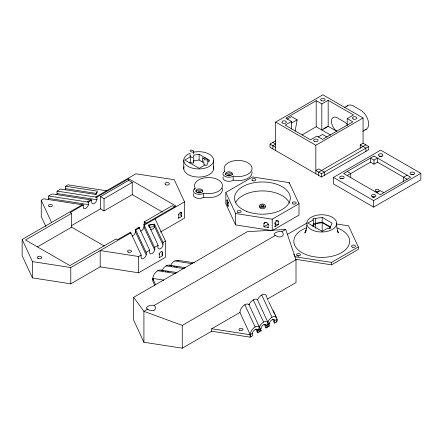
<?xml version="1.0" encoding="UTF-8"?>
<svg xmlns="http://www.w3.org/2000/svg" width="443" height="443" viewBox="0 0 443 443"><rect width="100%" height="100%" fill="white"/><g stroke="black" fill="none" stroke-linecap="round" stroke-linejoin="round"><path stroke-width="0.66" d="M183.756 160.704L183.756 168.838M193.724 162.448L193.724 158.068M213.626 168.894L213.626 160.759M322.166 231.545L322.166 217.358L317.122 218.177A10.743 6.202 0 0 0 315.737 218.654M250.234 334.664C250.389 331.491 252.482 328.606 255.118 326.962L244.813 304.756C242.149 306.39 240.1 309.292 239.929 312.459L250.234 334.664A5.405 3.118 -60 0 0 250.893 336.724L250.71 336.337M140.664 231.124C143.338 230.321 144.518 227.076 143.925 224.501L175.937 206.017L128.714 178.756L96.701 197.24C99.022 201.244 90.322 208.216 91.817 200.059L52.246 193.934L48.675 196L48.459 199.571M65.343 189.875L65.586 186.232L97.394 191.154L95.849 194.488L60.702 189.056L57.13 191.116L56.914 194.687M91.817 200.059L88.246 202.124C90.538 206.111 81.905 213.105 83.362 204.943L43.791 198.818L41.249 200.286L41.249 216.566L45.828 226.434M143.925 224.501L154.524 247.349C156.844 251.353 148.145 258.324 149.645 250.168L139.041 227.32L135.464 229.385C136.051 231.933 134.916 235.1 132.307 235.981M135.464 229.385L146.068 252.233C148.344 256.204 139.761 263.231 141.184 255.052L130.58 232.204L117.439 239.796L116.027 238.982L69.889 265.617L25.484 239.984L71.628 213.343L71.628 227.181L37.472 246.901M162.985 244.907C163.135 248.695 156.379 251.646 158.101 245.284L148.682 224.994L154.463 224.103L162.985 242.465L162.985 244.907L154.463 226.545L154.463 224.103M267.788 298.82L296.013 282.523L296.013 259.736L285.735 229.452L247.382 231.656L133.642 297.325L133.642 320.112L143.92 342.256L182.272 348.192L211.676 331.214L250.134 337.162L252.676 335.694C250.356 331.691 259.055 324.719 257.56 332.876L261.137 330.816C258.817 326.807 267.517 319.84 266.016 327.992L269.593 325.932C267.273 321.923 275.972 314.956 274.477 323.113L276.919 321.701C278.326 318.462 275.12 314.696 272.035 317.199L261.73 294.994C263.546 293.548 266.935 294.268 266.614 297.054M306.606 227.115L306.761 225.088M295.116 131.139L297.164 119.837L291.522 116.581L287.014 119.184M306.357 228.992L306.523 228.067L305.725 231.351L306.074 230.399L304.756 233.051L305.748 231.877M193.347 155.343A10.743 6.202 0 0 1 194.028 155.128L199.117 154.291L209.124 160.067L207.678 163.007A10.743 6.202 0 0 1 207.097 163.594M249.044 304.756L259.349 326.962A5.405 3.118 -60 0 1 260.008 329.022A5.405 3.118 -60 0 1 259.343 331.846A5.405 3.118 -60 0 1 258.684 329.786A5.31 3.068 -60 0 1 259.077 327.67A5.698 3.289 -60 0 1 259.349 326.962L259.609 326.408M268.469 324.138A5.405 3.118 -60 0 1 267.799 326.962A5.405 3.118 -60 0 1 267.146 324.902A5.405 3.118 -60 0 1 267.81 322.078L268.065 321.529M162.049 270.507L162.21 270.18A7.099 4.098 -60 0 1 166.175 265.927A7.099 4.098 -60 0 1 170.156 265.545M170.511 265.628L170.671 265.296M313.284 219.717A1.495 0.864 0 0 1 313.439 218.416A1.495 0.864 0 0 1 315.649 218.692L315.455 224.064A8.982 5.183 0 0 0 313.699 225.072L313.522 225.216A10.743 6.202 0 0 0 312.697 226.008M203.78 193.187L203.791 193.176A13.954 8.057 0 0 0 222.353 186.509A13.954 8.057 0 0 0 206.898 177.588A13.954 8.057 0 0 0 195.346 188.303L195.158 188.402A5.981 3.455 0 0 0 195.097 193.32A5.981 3.455 0 0 0 203.553 193.32L203.791 197.246A13.954 8.057 0 0 0 217.657 195.734A13.954 8.057 0 0 0 222.148 188.009M233.372 176.098L233.389 176.093A13.954 8.057 0 0 0 251.945 169.425A13.954 8.057 0 0 0 236.49 160.499A13.954 8.057 0 0 0 224.944 171.214L224.69 171.352A5.981 3.455 0 0 0 224.69 176.236A5.981 3.455 0 0 0 233.151 176.236L233.151 180.307A5.981 3.455 0 0 1 225.814 180.81A5.981 3.455 0 0 1 223.222 176.818M233.372 180.168L233.389 180.157A13.954 8.057 0 0 0 251.962 171.74M203.747 197.273L203.57 197.384A5.981 3.455 0 0 1 195.967 197.805A5.981 3.455 0 0 1 193.84 193.58M266.06 222.192A10.964 6.329 0 0 0 263.928 223.615L263.928 226.871L268.27 227.397A6.977 4.026 0 0 1 268.58 227.231M65.586 186.232L68.028 184.825L106.492 190.772M155.122 218.853L165.427 241.058L165.427 257.333L138.642 272.794L100.184 266.847L70.78 283.819L32.428 277.888L22.15 255.744L22.15 239.469L82.248 204.771M87.133 201.947L90.704 199.887M95.588 197.069L135.89 173.8L174.243 179.731L184.521 201.875L184.521 218.155L160.41 232.071M83.362 204.943L70.215 212.529L71.628 213.343M71.406 225.681L100.522 208.869L100.522 196.659L128.714 180.384L132.236 182.422L132.236 194.627L162.365 212.02M100.522 196.659L104.044 198.697L132.236 182.422M100.522 208.869L104.044 210.901L132.236 194.627M189.56 162.98L190.656 162.348L191.681 162.941A1.196 0.692 0 0 0 193.369 162.941A1.196 0.692 0 0 0 193.369 161.961M204.024 160.898L202.357 161.861L202.357 157.791L204.118 158.81M275.668 150.559L275.668 122.074L322.886 94.808L363.061 118.004L363.061 143.233L368.698 146.489L368.698 149.745L321.48 177.006L270.025 147.303L270.025 144.047L275.817 140.702M205.037 164.951L199.189 168.329L184.809 160.028L190.656 156.65L190.656 162.348M347.201 125.469L347.201 118.613L353.547 114.953L328.174 100.306L321.828 103.967L316.191 100.711L285.885 118.209L291.522 121.465L291.522 129.195M291.522 121.465L285.181 125.125L310.554 139.772L316.895 136.112L322.537 139.368L352.838 121.869L347.201 118.613M291.522 123.093L297.164 119.837M144.219 224.601L144.219 221.888L172.41 205.613L174.758 206.97M344.338 107.527L347.86 105.495M22.15 239.469L32.428 261.608L70.78 267.544L130.879 232.846M135.763 230.028L139.34 227.962M144.219 225.144L184.521 201.875M301.982 134.954L316.191 126.753L330.683 135.121M337.023 131.455L328.174 126.344L321.828 130.009L321.828 103.967M318.024 137.086L322.537 134.484L327.045 137.086M178.346 217.818A10.964 6.329 0 0 0 178.8 218.2L181.669 216.544L181.669 213.288A6.977 4.026 0 0 1 180.783 211.987M225.83 192.423L252.615 176.956L289.196 182.616L299.003 203.741L299.003 215.132L272.218 230.598L235.632 224.939L225.83 203.813L225.83 192.423L235.632 213.543L235.632 224.939M275.668 122.074L315.837 145.265L363.061 118.004M100.184 266.847L100.184 250.566L138.642 256.519L141.184 255.052M146.068 252.233L149.645 250.168M154.524 247.349L158.101 245.284M162.985 242.465L165.427 241.058M362.751 131.327L366.278 129.295M159.048 257.344A10.964 6.329 0 0 0 159.286 257.621L162.326 255.866A6.977 4.026 0 0 1 162.393 253.39M360.242 148.117L360.242 144.861L363.061 143.233M365.879 144.861L318.661 172.122L318.661 175.378M324.298 175.378L324.298 172.122L318.661 168.866L315.837 170.494L321.48 173.75L368.698 146.489M154.74 285.253L152.741 280.934L152.841 278.431L163.832 280.131M333.457 177.41L380.675 150.149L420.85 173.34L420.85 179.852L373.626 207.114L333.457 183.923L333.457 177.41L373.626 200.607L420.85 173.34M347.201 175.578L370.459 162.155L373.981 164.187L377.502 162.155L407.106 179.243M370.459 162.155L370.459 158.085L373.981 160.117L377.502 158.085L377.502 162.155M235.632 213.543L272.218 219.202L299.003 203.741M274.317 226.268A6.977 4.026 0 0 1 275.264 226.395L278.304 224.64L278.304 221.389A10.964 6.329 0 0 0 276.022 220.874M147.796 309.092L143.92 311.329L143.92 342.256M154.136 305.432L275.518 235.355A4.535 3.245 16.4 0 0 281.898 236.446A4.535 3.245 16.4 0 0 281.892 231.672L285.735 229.452M287.535 234.247L307.176 222.912M312.099 225.936L313.517 225.116L313.517 219.828L307.857 223.095L322.233 231.396L327.892 228.128A1.495 0.864 0 0 0 330.24 228.239A1.495 0.864 0 0 0 329.863 226.894L329.863 228.693M376.799 192.672L380.327 190.634L383.848 192.672M407.106 175.173L403.584 177.206L403.584 181.276M133.642 297.325L143.92 311.329L182.272 325.4L296.013 259.736M211.676 331.214L211.676 328.772L239.929 312.459M294.96 256.746L331.541 262.406L358.326 246.945L348.525 225.819L336.326 223.936M295.636 259.293L331.541 264.848L358.326 249.387L358.326 246.945M211.676 328.772L250.134 334.725L252.676 333.252M261.137 328.374L257.56 330.434L256.984 329.199M269.593 323.49L266.016 325.555L265.446 324.315M228.034 202.872A2.082 0.437 81.2 0 0 227.497 200.125A2.082 0.437 81.2 0 0 226.96 200.557L227.143 200.397A6.977 4.026 0 0 0 227.708 200.026M226.938 200.507L227.143 203.653A6.977 4.026 0 0 0 228.438 202.617M149.324 227.337L154.463 226.545M204.118 162.88L199.117 159.989L194.028 160.82A10.743 6.202 0 0 0 193.347 161.042M169.486 265.23L185.623 267.694M161.03 270.114L177.161 272.578M192.179 263.679L174.636 260.966L177.394 260.224L194.222 262.837M65.586 188.674L96.718 193.491M57.13 191.116L96.701 197.24M57.13 193.558L96.701 199.682M48.675 196L88.246 202.124M48.675 198.442L88.246 204.561M171.087 265.955L171.762 266.055M173.789 266.37L174.47 266.476M175.821 266.686L177.172 266.896M166.18 265.85L184.399 268.668M162.631 270.834L163.306 270.939M165.333 271.254L166.009 271.36M167.365 271.57L168.717 271.775M175.943 273.547L157.725 270.728C155.089 272.373 152.99 275.264 152.841 278.431A5.405 3.118 -60 0 0 153.278 280.197M177.942 260.346L178.59 260.7M360.242 144.861L365.879 148.117L365.879 151.373M347.201 171.513L350.723 173.545L350.723 177.615M272.849 142.419L275.668 144.047L272.849 145.675L272.849 148.931M270.025 144.047L275.668 147.303M322.166 217.358L332.167 223.134L330.749 226.046A10.743 6.202 0 0 1 329.924 226.844M330.295 226.844L322.166 222.153L317.122 222.973A10.743 6.202 0 0 0 315.737 223.444M330.295 227.342L322.166 222.646L317.077 223.482A10.743 6.202 0 0 0 315.737 223.942M144.219 221.888L146.567 223.244M71.628 227.181L104.188 245.981M267.544 321.828L267.805 322.078A5.698 3.289 -60 0 1 268.081 322.471A5.31 3.068 -60 0 1 268.464 324.143M337.621 231.783L338.657 232.946L337.893 231.683M293.803 254.26L294.667 256.126M226.938 203.763L228.051 206.156A10.964 6.329 0 0 0 228.571 205.956M266.896 297.674L268.043 300.138M268.613 301.373L274.627 314.325M275.197 315.56L276.061 317.409M276.116 321.768L276.26 322.078A5.405 3.118 -60 0 0 276.925 319.253L274.477 320.671L273.901 319.431M272.761 319.409L274.477 323.113M257.499 299.872L267.805 322.078M267.661 326.646L267.805 326.962M253.269 299.872L263.574 322.078M264.299 324.293L266.016 327.992M260.562 329.581L261.137 330.816M259.166 331.453L259.349 331.846M255.844 329.177L257.56 332.876M143.925 226.943L154.524 249.791M135.464 231.827L146.068 254.675M152.741 278.492L155.604 284.661M41.249 200.286L51.554 222.491M273.253 310.499L276.487 317.504M337.361 230.305L338.275 232.669M337.727 231.257L336.929 227.979M336.713 224.994L336.863 227.021M373.981 160.117L373.981 164.187M373.626 200.607L373.626 207.114M331.541 262.406L331.541 264.848M328.174 100.306L328.174 126.344M321.48 173.75L321.48 177.006M316.191 100.711L316.191 126.753M315.837 145.265L315.837 173.75M315.455 224.064L315.455 228.167M313.705 225.072L313.705 226.439M289.196 182.616L289.196 183.956M275.264 226.395L275.264 223.145A6.977 4.026 0 0 0 274.317 223.012M272.218 219.202L272.218 230.598M268.081 227.514L268.27 224.141A6.977 4.026 0 0 1 268.58 223.975M250.134 334.725L250.134 337.162M228.051 206.156L228.051 202.905A10.964 6.329 0 0 0 228.726 202.634M209.124 160.067L209.124 161.335M207.291 159.297L207.291 161.939M199.117 154.291L199.117 159.989M193.724 151.462L193.724 154.109M190.097 154.662L190.097 156.041M182.272 325.4L182.272 348.192M181.658 213.299A2.01 1.163 -60 0 0 180.235 212.502A2.01 1.163 -60 0 0 178.811 214.938L178.8 218.2M162.326 255.866L162.326 252.61A6.977 4.026 0 0 1 162.022 251.463M159.286 257.621L159.286 254.365A10.964 6.329 0 0 1 158.932 253.939M148.682 224.994L148.682 226.218M139.041 227.32L139.041 228.544M138.642 256.519L138.642 272.794M130.58 232.204L130.58 233.422M128.714 178.756L128.714 180.384M104.044 198.697L104.044 210.901M70.78 267.544L70.78 283.819M32.428 261.608L32.428 277.888M159.33 254.343A2.082 1.202 -60 0 1 160.798 251.906A2.082 1.202 -60 0 1 162.265 252.648M181.669 216.544A6.977 4.026 0 0 1 181.032 213.105M178.8 214.944A10.964 6.329 0 0 1 178.335 214.556M96.076 194.715A2.99 0.631 -81.2 0 1 97.222 192.428M149.009 226.268A2.99 2.359 -24.9 0 1 152.813 224.595A2.99 2.359 -24.9 0 1 154.219 227.552A2.99 2.359 -24.9 0 1 150.509 229.424M259.581 326.397A7.099 4.098 -60 0 1 263.574 322.161A7.099 4.098 -60 0 1 267.572 321.79M268.043 321.518A7.099 4.098 -60 0 1 272.03 317.277M255.124 327.039A7.099 4.098 -60 0 1 259.111 326.668M244.818 304.828A7.232 4.175 -60 0 1 249.093 304.679M248.988 304.74A7.232 4.175 -60 0 1 253.269 299.95A7.232 4.175 -60 0 1 257.555 299.8M257.449 299.861A7.232 4.175 -60 0 1 261.724 295.066M275.485 235.371A4.535 1.783 -12.4 0 1 275.48 232.741A4.535 1.783 -12.4 0 1 281.892 231.672M170.644 265.285A7.099 4.098 -60 0 1 174.636 261.049M157.725 270.811A7.099 4.098 -60 0 1 161.695 270.424M336.769 227.708A27.909 16.114 0 0 1 349.272 243.916L347.866 246.95A27.909 16.114 0 0 1 304.142 253.789A27.909 16.114 0 0 1 306.777 227.68M313.517 225.116A1.495 0.864 0 0 1 313.035 224.817M313.384 223.732A1.495 0.864 0 0 1 315.649 223.981M297.879 256.054A1.993 1.152 0 0 1 298.892 256.026M193.375 152.248A14.951 8.633 0 0 1 213.592 161.025A14.951 8.633 0 0 1 191.154 167.77A14.951 8.633 0 0 1 190.296 153.173M213.321 166.668A14.951 8.633 0 0 1 198.647 177.084A14.951 8.633 0 0 1 184.083 166.612M190.246 155.703A1.196 0.692 0 0 0 190.446 156.529L191.681 157.243A1.196 0.692 0 0 0 193.369 157.243A1.196 0.692 0 0 0 193.369 156.263M205.707 158.096A1.196 0.692 0 0 0 204.013 158.096A1.196 0.692 0 0 0 204.013 159.07L205.247 159.785A1.196 0.692 0 0 0 206.942 159.785A1.196 0.692 0 0 0 206.942 158.81M204.013 163.384A1.196 0.692 0 0 0 204.013 164.364L205.247 165.073A1.196 0.692 0 0 0 206.859 165.117A1.196 0.692 0 0 0 207.08 164.192M224.191 171.818A13.954 8.057 0 0 1 224.324 171.231M225.448 174.83A3.489 2.016 0 0 1 228.809 173.003A3.489 2.016 0 0 1 232.37 174.703M194.538 189.493A13.954 8.057 0 0 1 194.726 188.319M195.967 191.553A3.489 2.016 0 0 1 199.356 190.086A3.489 2.016 0 0 1 202.7 191.586M235.46 202.861A27.909 16.114 0 0 1 262.588 190.922A27.909 16.114 0 0 1 289.462 203.055M265.147 206.327A2.99 1.728 0 0 1 262.234 208.758A2.99 1.728 0 0 1 259.853 206.145M263.447 205.414A2.99 1.728 0 0 1 263.701 205.474M261.065 206.659A1.495 0.864 0 0 1 262.433 206.167A1.495 0.864 0 0 1 263.779 206.682M263.928 226.871A10.964 6.329 0 0 1 268.065 224.656M274.976 223.997A10.964 6.329 0 0 1 278.304 224.64M263.989 223.632A2.082 1.639 24.9 0 1 265.994 222.353A2.082 1.639 24.9 0 1 267.998 224.252M275.319 223.111A2.082 1.202 -60 0 1 276.792 220.675A2.082 1.202 -60 0 1 278.259 221.417M379.407 156.445A2.243 1.296 0 0 1 382.115 156.523M411.121 174.758A2.243 1.296 0 0 1 413.662 174.758M373.167 197.218A4.485 2.592 0 0 1 374.091 197.218M372.358 197.141A2.243 1.296 0 0 1 374.518 197.019M340.822 178.762A2.243 1.296 0 0 1 343.004 178.762M346.814 106.381A11.402 6.584 60 0 1 353.564 106.06L360.574 110.108A11.402 6.584 60 0 1 368.305 121.221A11.402 6.584 60 0 1 364.988 129.76M327.277 126.266A4.485 2.592 0 0 1 323.805 128.271M336.818 131.261A8.411 4.856 60 0 1 331.414 120.989A8.411 4.856 60 0 1 337.356 117.86L344.366 121.908A8.411 4.856 60 0 1 347.622 124.909M336.492 224.784L335.733 226.412A14.951 8.633 0 0 1 310.831 229.28A14.951 8.633 0 0 1 317.398 215.121A14.951 8.633 0 0 1 336.492 224.784M373.981 156.047L343.674 173.545L380.327 194.704L410.628 177.206L373.981 156.047M193.369 150.974L192.14 150.266A1.196 0.692 0 0 0 190.446 150.266A1.196 0.692 0 0 0 190.446 151.24L191.681 151.949A1.196 0.692 0 0 0 193.369 151.949A1.196 0.692 0 0 0 193.369 150.974M38.353 258.662A2.243 1.296 0 0 0 41.72 257.544A2.243 1.296 0 0 0 38.353 256.419A2.243 1.296 0 0 0 38.353 258.662M165.881 184.847A2.243 1.296 0 0 0 169.425 183.934A2.243 1.296 0 0 0 166.28 182.621A2.243 1.296 0 0 0 165.881 184.847M49.411 206.576A1.993 1.152 0 0 0 52.401 205.58A1.993 1.152 0 0 0 49.411 204.583A1.993 1.152 0 0 0 49.411 206.576M128.309 252.161A1.993 1.152 0 0 0 131.466 251.347A1.993 1.152 0 0 0 128.669 250.179A1.993 1.152 0 0 0 128.309 252.161M154.175 310.189A4.535 3.245 16.4 0 0 154.17 305.41A4.535 1.783 -12.4 0 0 147.757 306.484A4.535 1.783 -12.4 0 0 147.763 309.114A4.535 3.245 16.4 0 0 154.175 310.189M239.801 330.367A1.993 1.152 0 0 0 242.958 329.553A1.993 1.152 0 0 0 240.161 328.385A1.993 1.152 0 0 0 239.801 330.367M352.384 247.144A1.993 1.152 0 0 0 355.496 246.286A1.993 1.152 0 0 0 352.656 245.162A1.993 1.152 0 0 0 352.384 247.144M297.486 255.705A1.993 1.152 0 0 0 300.476 254.708A1.993 1.152 0 0 0 297.486 253.712A1.993 1.152 0 0 0 297.486 255.705M228.217 175.583A1.246 0.72 0 0 0 230.188 175.074A1.246 0.72 0 0 0 228.438 174.343A1.246 0.72 0 0 0 228.217 175.583M227.176 175.539A3.489 2.016 0 0 0 232.409 173.794A3.489 2.016 0 0 0 227.176 172.05A3.489 2.016 0 0 0 227.176 175.539M198.625 192.666A1.246 0.72 0 0 0 200.596 192.157A1.246 0.72 0 0 0 198.846 191.426A1.246 0.72 0 0 0 198.625 192.666M197.584 192.622A3.489 2.016 0 0 0 202.816 190.878A3.489 2.016 0 0 0 197.584 189.133A3.489 2.016 0 0 0 197.584 192.622M246.601 211.355A27.909 16.114 0 0 0 290.237 199.35A27.909 16.114 0 0 0 250.406 183.535A27.909 16.114 0 0 0 246.601 211.355M260.722 207.235A2.99 1.728 0 0 0 265.396 205.945A2.99 1.728 0 0 0 261.126 204.251A2.99 1.728 0 0 0 260.722 207.235M261.569 206.521A1.495 0.864 0 0 0 263.906 205.879A1.495 0.864 0 0 0 261.774 205.031A1.495 0.864 0 0 0 261.569 206.521M252.875 180.722A1.993 1.152 0 0 0 255.893 179.758A1.993 1.152 0 0 0 252.936 178.728A1.993 1.152 0 0 0 252.875 180.722M237.985 212.441A1.993 1.152 0 0 0 241.142 211.627A1.993 1.152 0 0 0 238.345 210.458A1.993 1.152 0 0 0 237.985 212.441M293.056 203.946A1.993 1.152 0 0 0 296.173 203.088A1.993 1.152 0 0 0 293.327 201.958A1.993 1.152 0 0 0 293.056 203.946M379.363 156.08A2.243 1.296 0 0 0 382.907 155.166A2.243 1.296 0 0 0 379.762 153.848A2.243 1.296 0 0 0 379.363 156.08M411.076 174.392A2.243 1.296 0 0 0 414.626 173.473A2.243 1.296 0 0 0 411.475 172.161A2.243 1.296 0 0 0 411.076 174.392M372.314 196.77A2.243 1.296 0 0 0 375.858 195.856A2.243 1.296 0 0 0 372.713 194.538A2.243 1.296 0 0 0 372.314 196.77M340.789 178.535A2.243 1.296 0 0 0 344.156 177.41A2.243 1.296 0 0 0 340.789 176.292A2.243 1.296 0 0 0 340.789 178.535M376.157 191.431A1.993 1.152 0 0 0 379.147 190.435A1.993 1.152 0 0 0 376.157 189.438A1.993 1.152 0 0 0 376.157 191.431M282.806 123.121A2.243 1.296 0 0 0 286.355 122.207A2.243 1.296 0 0 0 283.21 120.889A2.243 1.296 0 0 0 282.806 123.121M314.524 141.433A2.243 1.296 0 0 0 318.068 140.52A2.243 1.296 0 0 0 314.923 139.202A2.243 1.296 0 0 0 314.524 141.433M321.574 100.744A2.243 1.296 0 0 0 325.118 99.825A2.243 1.296 0 0 0 321.972 98.512A2.243 1.296 0 0 0 321.574 100.744M353.287 119.051A2.243 1.296 0 0 0 356.831 118.137A2.243 1.296 0 0 0 353.686 116.825A2.243 1.296 0 0 0 353.287 119.051"/></g></svg>
